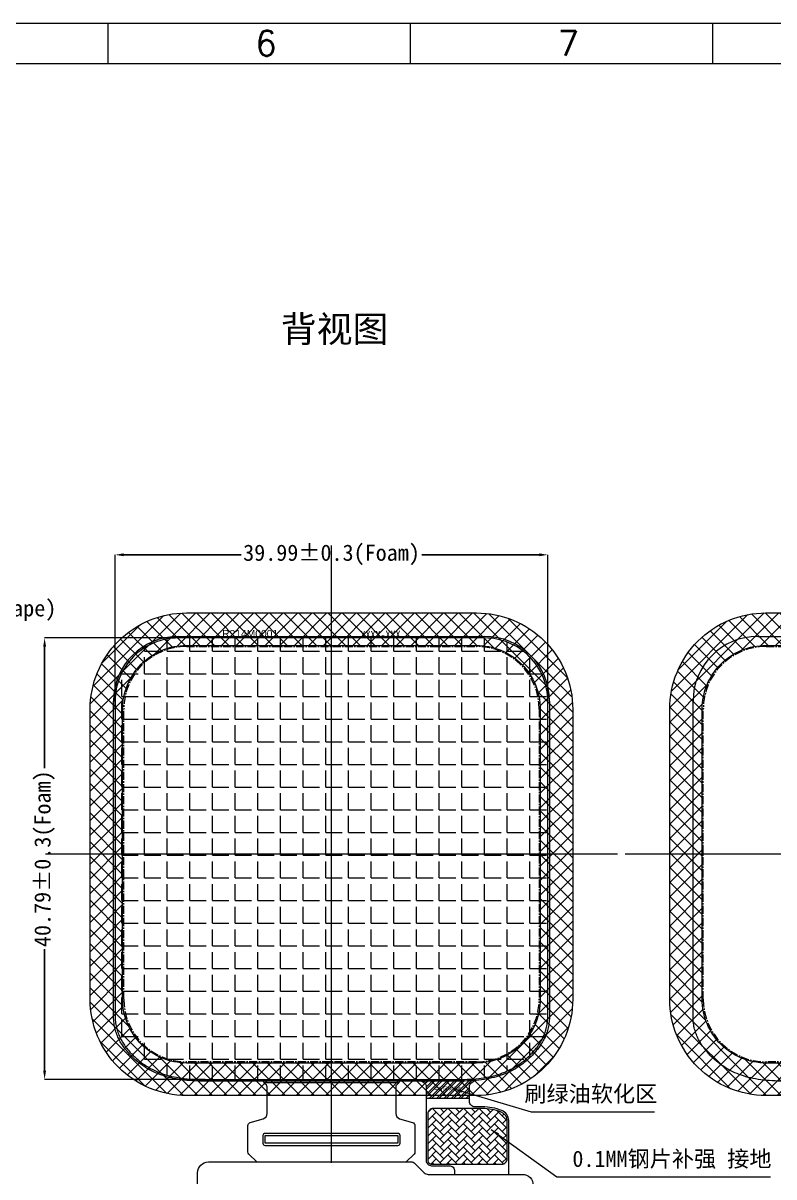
# Model space of a CAD drawing. Header units: millimetres. Extents: x 1134 to 2594, y -9 to 655.
# Drawn here: x 2442.4 to 2511.7, y 548.6 to 655.2 of the extents above; entities that cross this region are included whole.
import ezdxf
from ezdxf.lldxf.tags import DXFTag

# ---------------------------------------------------------------- set-up
doc = ezdxf.new("R2010")
doc.units = ezdxf.units.MM
doc.linetypes.add('CENTER2', pattern=[1.125, 0.75, -0.125, 0.125, -0.125])
doc.layers.get('0').update_dxf_attribs({"lineweight": 5})
doc.layers.get('Defpoints').update_dxf_attribs({"lineweight": 5})
for name, color, linetype, lineweight in [('COF', 4, 'Continuous', 5), ('CoverLens', 6, 'Continuous', 5), ('CoverLens Ink', 252, 'Continuous', 5), ('DIM', 3, 'Continuous', 5), ('Encap', 210, 'Continuous', 5), ('ITO', 2, 'Continuous', 5), ('Main-FPC', 2, 'Continuous', 5), ('MFPC', 50, 'Continuous', 5), ('TAPE-Form', 32, 'Continuous', 5), ('TFPC', 50, 'Continuous', 5), ('图框', 7, 'Continuous', 5)]:
    doc.layers.add(name, color=color, linetype=linetype, lineweight=lineweight)
doc.styles.add('RD', font='ROMAND.shx', dxfattribs={"width": 0.8})
doc.styles.add('REX', font='')
doc.styles.get("Standard").update_dxf_attribs({"font": 'txt', "bigfont": 'gbcbig.shx'})
doc.styles.add('宋体', font='')
doc.styles.add('黑体', font='simhei.ttf')
doc.styles.get('REX').set_extended_font_data('STXihei')
doc.styles.get('宋体').set_extended_font_data('SimSun')
tags = doc.linetypes.add('CENTER', pattern=[0.6, 0.375, -0.075, 0.075, -0.075]).pattern_tags.tags
tags[10:11] = [DXFTag(74, 4), DXFTag(75, 0), DXFTag(340, '0'), DXFTag(46, 1.0), DXFTag(50, 0.0), DXFTag(44, 0.0), DXFTag(45, 0.0)]
tags[8:9] = [DXFTag(74, 4), DXFTag(75, 0), DXFTag(340, '0'), DXFTag(46, 1.0), DXFTag(50, 0.0), DXFTag(44, 0.0), DXFTag(45, 0.0)]
tags[6:7] = [DXFTag(74, 4), DXFTag(75, 0), DXFTag(340, '0'), DXFTag(46, 1.0), DXFTag(50, 0.0), DXFTag(44, 0.0), DXFTag(45, 0.0)]
tags[4:5] = [DXFTag(74, 4), DXFTag(75, 0), DXFTag(340, '0'), DXFTag(46, 1.0), DXFTag(50, 0.0), DXFTag(44, 0.0), DXFTag(45, 0.0)]
doc.dimstyles.new('DIM', dxfattribs={"dimtxt": 0.8, "dimasz": 0.8, "dimexe": 0, "dimexo": 0.5, "dimgap": 0.11, "dimtad": 0, "dimzin": 1, "dimdsep": 46, "dimtxsty": 'RD', "dimcen": 0, "dimclrd": 256, "dimclre": 256, "dimclrt": 256, "dimadec": 0, "dimazin": 0, "dimtm": 1e-09, "dimtfac": 1, "dimtofl": 0, "dimtmove": 0, "dimatfit": 3, "dimfxl": 1, "dimlwe": -1, "dimarcsym": 0})
doc.dimstyles.new('REX', dxfattribs={"dimtxt": 1.5, "dimasz": 0.8, "dimexe": 0, "dimexo": 0.5, "dimgap": 0.11, "dimtad": 0, "dimzin": 1, "dimdsep": 46, "dimtxsty": 'REX', "dimcen": 0, "dimclrd": 256, "dimclre": 256, "dimclrt": 256, "dimadec": 0, "dimazin": 0, "dimtm": 1e-09, "dimtfac": 1, "dimtofl": 0, "dimtmove": 0, "dimatfit": 3, "dimfxl": 1, "dimlwd": 5, "dimlwe": -1, "dimarcsym": 0})

# ---------------------------------------------------------------- blocks, each defined once
blk = doc.blocks.new('R214MAK-001-PNL-V01-C')
at = {"layer": 'Encap', "color": 1, "linetype": 'CENTER2', "lineweight": 5}
for p, q in [((-62.16, 65.15), (-35.37, 65.15)), ((-67.96, 32.56), (-67.96, 59.35)), ((-29.57, 59.35), (-29.57, 32.56)), ((-35.37, 26.76), (-62.16, 26.76))]:
    blk.add_line(p, q, dxfattribs=at)
for centre, start, end in [((-62.16, 59.35), 90, 180), ((-35.37, 59.35), 0, 90), ((-62.16, 32.56), 180, 270), ((-35.37, 32.56), 270, 0)]:
    blk.add_arc(centre, 5.8, start, end, dxfattribs=at)
at = {"layer": 'ITO', "color": 1, "linetype": 'CENTER', "lineweight": 5}
for p, q in [((-48.77, 17.44), (-48.77, 74.47)), ((-22.34, 45.96), (-75.19, 45.96))]:
    blk.add_line(p, q, dxfattribs=at)
at = {"layer": 'ITO', "lineweight": 5}
for p, q in [((-62.91, 66.08), (-34.62, 66.08)), ((-68.91, 31.06), (-68.91, 60.08)), ((-28.62, 60.08), (-28.62, 31.06)), ((-68.91, 30.91), (-68.91, 31.06)), ((-28.62, 31.06), (-28.62, 30.91)), ((-68.9, 30.76), (-68.91, 30.91)), ((-68.89, 30.61), (-68.9, 30.76)), ((-68.88, 30.47), (-68.89, 30.61)), ((-68.86, 30.33), (-68.88, 30.47)), ((-68.84, 30.19), (-68.86, 30.33)), ((-68.82, 30.06), (-68.84, 30.19)), ((-68.79, 29.92), (-68.82, 30.06)), ((-68.76, 29.79), (-68.79, 29.92)), ((-28.75, 29.92), (-28.78, 29.79)), ((-28.72, 30.06), (-28.75, 29.92)), ((-28.69, 30.19), (-28.72, 30.06)), ((-28.67, 30.33), (-28.69, 30.19)), ((-28.65, 30.47), (-28.67, 30.33)), ((-28.64, 30.61), (-28.65, 30.47)), ((-28.63, 30.76), (-28.64, 30.61)), ((-28.62, 30.91), (-28.63, 30.76)), ((-68.72, 29.67), (-68.76, 29.79)), ((-68.68, 29.54), (-68.72, 29.67)), ((-68.64, 29.42), (-68.68, 29.54)), ((-68.6, 29.3), (-68.64, 29.42)), ((-68.55, 29.18), (-68.6, 29.3)), ((-68.5, 29.06), (-68.55, 29.18)), ((-68.45, 28.95), (-68.5, 29.06)), ((-68.39, 28.84), (-68.45, 28.95)), ((-68.34, 28.73), (-68.39, 28.84)), ((-29.14, 28.84), (-29.2, 28.73)), ((-29.09, 28.95), (-29.14, 28.84)), ((-29.03, 29.06), (-29.09, 28.95)), ((-28.98, 29.18), (-29.03, 29.06)), ((-28.94, 29.3), (-28.98, 29.18)), ((-28.89, 29.42), (-28.94, 29.3)), ((-28.85, 29.54), (-28.89, 29.42)), ((-28.81, 29.67), (-28.85, 29.54)), ((-28.78, 29.79), (-28.81, 29.67)), ((-68.28, 28.62), (-68.34, 28.73)), ((-68.22, 28.51), (-68.28, 28.62)), ((-68.15, 28.41), (-68.22, 28.51)), ((-68.08, 28.31), (-68.15, 28.41)), ((-68.02, 28.21), (-68.08, 28.31)), ((-67.95, 28.11), (-68.02, 28.21)), ((-67.88, 28.01), (-67.95, 28.11)), ((-67.8, 27.92), (-67.88, 28.01)), ((-67.73, 27.83), (-67.8, 27.92)), ((-67.65, 27.74), (-67.73, 27.83)), ((-67.57, 27.65), (-67.65, 27.74)), ((-29.88, 27.74), (-29.96, 27.65)), ((-29.81, 27.83), (-29.88, 27.74)), ((-29.73, 27.92), (-29.81, 27.83)), ((-29.66, 28.01), (-29.73, 27.92)), ((-29.59, 28.11), (-29.66, 28.01)), ((-29.52, 28.21), (-29.59, 28.11)), ((-29.45, 28.31), (-29.52, 28.21)), ((-29.38, 28.41), (-29.45, 28.31)), ((-29.32, 28.51), (-29.38, 28.41)), ((-29.26, 28.62), (-29.32, 28.51)), ((-29.2, 28.73), (-29.26, 28.62)), ((-67.5, 27.56), (-67.57, 27.65)), ((-67.42, 27.47), (-67.5, 27.56)), ((-67.34, 27.39), (-67.42, 27.47)), ((-67.19, 27.24), (-67.34, 27.39)), ((-67.05, 27.1), (-67.19, 27.24)), ((-66.9, 26.96), (-67.05, 27.1)), ((-66.75, 26.83), (-66.9, 26.96)), ((-66.59, 26.71), (-66.75, 26.83)), ((-66.43, 26.58), (-66.59, 26.71)), ((-30.95, 26.71), (-31.1, 26.58)), ((-30.79, 26.83), (-30.95, 26.71)), ((-30.64, 26.96), (-30.79, 26.83)), ((-30.49, 27.1), (-30.64, 26.96)), ((-30.34, 27.24), (-30.49, 27.1)), ((-30.2, 27.39), (-30.34, 27.24)), ((-30.12, 27.47), (-30.2, 27.39)), ((-30.04, 27.56), (-30.12, 27.47)), ((-29.96, 27.65), (-30.04, 27.56)), ((-66.27, 26.46), (-66.43, 26.58)), ((-66.1, 26.35), (-66.27, 26.46)), ((-65.94, 26.24), (-66.1, 26.35)), ((-65.76, 26.13), (-65.94, 26.24)), ((-65.59, 26.03), (-65.76, 26.13)), ((-65.4, 25.94), (-65.59, 26.03)), ((-65.22, 25.85), (-65.4, 25.94)), ((-65.03, 25.76), (-65.22, 25.85)), ((-64.84, 25.68), (-65.03, 25.76)), ((-64.64, 25.6), (-64.84, 25.68)), ((-64.53, 25.56), (-64.64, 25.6)), ((-32.9, 25.6), (-33.01, 25.56)), ((-32.7, 25.68), (-32.9, 25.6)), ((-32.51, 25.76), (-32.7, 25.68)), ((-32.32, 25.85), (-32.51, 25.76)), ((-32.13, 25.94), (-32.32, 25.85)), ((-31.95, 26.03), (-32.13, 25.94)), ((-31.77, 26.13), (-31.95, 26.03)), ((-31.6, 26.24), (-31.77, 26.13)), ((-31.43, 26.35), (-31.6, 26.24)), ((-31.27, 26.46), (-31.43, 26.35)), ((-31.1, 26.58), (-31.27, 26.46)), ((-64.44, 25.53), (-64.53, 25.56)), ((-64.23, 25.46), (-64.44, 25.53)), ((-64.02, 25.39), (-64.23, 25.46)), ((-63.8, 25.33), (-64.02, 25.39)), ((-63.58, 25.28), (-63.8, 25.33)), ((-33.1, 25.53), (-33.31, 25.46)), ((-33.01, 25.56), (-33.1, 25.53))]:
    blk.add_line(p, q, dxfattribs=at)
at = {"layer": 'ITO', "linetype": 'ByBlock', "lineweight": 5}
for p, q in [((-63.35, 25.23), (-63.58, 25.28)), ((-63.12, 25.18), (-63.35, 25.23)), ((-62.88, 25.14), (-63.12, 25.18)), ((-62.63, 25.11), (-62.88, 25.14)), ((-62.38, 25.08), (-62.63, 25.11)), ((-62.13, 25.05), (-62.38, 25.08)), ((-61.87, 25.03), (-62.13, 25.05)), ((-61.6, 25.01), (-61.87, 25.03)), ((-61.33, 25), (-61.6, 25.01)), ((-61.05, 24.99), (-61.33, 25)), ((-60.76, 24.99), (-61.05, 24.99)), ((-36.77, 24.99), (-60.76, 24.99)), ((-36.49, 24.99), (-36.77, 24.99)), ((-36.21, 25), (-36.49, 24.99)), ((-35.93, 25.01), (-36.21, 25)), ((-35.67, 25.03), (-35.93, 25.01)), ((-35.41, 25.05), (-35.67, 25.03)), ((-35.15, 25.08), (-35.41, 25.05)), ((-34.9, 25.11), (-35.15, 25.08)), ((-34.66, 25.14), (-34.9, 25.11)), ((-34.42, 25.18), (-34.66, 25.14)), ((-34.19, 25.23), (-34.42, 25.18)), ((-33.96, 25.28), (-34.19, 25.23)), ((-33.74, 25.33), (-33.96, 25.28)), ((-33.52, 25.39), (-33.74, 25.33)), ((-33.31, 25.46), (-33.52, 25.39))]:
    blk.add_line(p, q, dxfattribs=at)
at = {"layer": 'ITO', "lineweight": 5}
for centre, start, end in [((-62.91, 60.08), 90, 180), ((-34.62, 60.08), 0, 90)]:
    blk.add_arc(centre, 6, start, end, dxfattribs=at)
blk = doc.blocks.new('*D13')
at = {"layer": 'Defpoints', "color": 0, "lineweight": 5, "transparency": 16777216}
for p in [(2421.91, 600.96), (2421.91, 598.43), (2422.06, 598.43)]:
    blk.add_point(p, dxfattribs=at)
at = {"layer": 'DIM', "lineweight": -2, "transparency": 16777216}
for p, q in [((2421.11, 600.96), (2420.31, 600.96)), ((2422.86, 600.96), (2423.66, 600.96))]:
    blk.add_line(p, q, dxfattribs=at)
at = {"layer": 'DIM', "transparency": 16777216}
for p, q in [((2421.91, 598.93), (2421.91, 600.96)), ((2422.06, 598.93), (2422.06, 600.96))]:
    blk.add_line(p, q, dxfattribs=at)
at = {"layer": 'DIM', "lineweight": 5, "transparency": 16777216}
for points in [[(2421.11, 601.09), (2421.11, 600.82), (2421.91, 600.96)], [(2422.86, 601.09), (2422.86, 600.82), (2422.06, 600.96)]]:
    blk.add_solid(points, dxfattribs=at)
at = {"layer": 'DIM', "lineweight": 5, "transparency": 16777216, "insert": (2434.72, 600.96), "char_height": 1.5, "attachment_point": 5, "style": 'REX'}
blk.add_mtext('\\A1;0.15±0.05(Foam Tape)', dxfattribs=at)
blk = doc.blocks.new('*D10')
at = {"layer": 'Defpoints', "color": 0, "lineweight": 5, "transparency": 16777216}
for p in [(2458.57, 598.43), (2444.35, 557.64), (2459.68, 557.64)]:
    blk.add_point(p, dxfattribs=at)
at = {"layer": 'DIM', "transparency": 16777216}
for p, q in [((2458.07, 598.43), (2444.35, 598.43)), ((2459.18, 557.64), (2444.35, 557.64))]:
    blk.add_line(p, q, dxfattribs=at)
at = {"layer": 'DIM', "lineweight": -2, "transparency": 16777216}
for p, q in [((2444.35, 597.63), (2444.35, 586.4)), ((2444.35, 558.44), (2444.35, 569.67))]:
    blk.add_line(p, q, dxfattribs=at)
at = {"layer": 'DIM', "lineweight": 5, "transparency": 16777216}
for points in [[(2444.22, 597.63), (2444.48, 597.63), (2444.35, 598.43)], [(2444.22, 558.44), (2444.48, 558.44), (2444.35, 557.64)]]:
    blk.add_solid(points, dxfattribs=at)
at = {"layer": 'DIM', "lineweight": 5, "transparency": 16777216, "insert": (2444.35, 578.03), "char_height": 1.5, "attachment_point": 5, "rotation": 90, "style": 'REX'}
blk.add_mtext('\\A1;40.79±0.3(Foam)', dxfattribs=at)
blk = doc.blocks.new('*D11')
at = {"layer": 'Defpoints', "color": 0, "lineweight": 5, "transparency": 16777216}
for p in [(2490.85, 606.11), (2450.86, 591.36), (2490.85, 590.25)]:
    blk.add_point(p, dxfattribs=at)
at = {"layer": 'DIM', "transparency": 16777216}
for p, q in [((2450.86, 591.86), (2450.86, 606.11)), ((2490.85, 590.75), (2490.85, 606.11))]:
    blk.add_line(p, q, dxfattribs=at)
at = {"layer": 'DIM', "lineweight": -2, "transparency": 16777216}
for p, q in [((2451.66, 606.11), (2462.5, 606.11)), ((2490.05, 606.11), (2479.21, 606.11))]:
    blk.add_line(p, q, dxfattribs=at)
at = {"layer": 'DIM', "lineweight": 5, "transparency": 16777216}
for points in [[(2451.66, 606.25), (2451.66, 605.98), (2450.86, 606.11)], [(2490.05, 606.25), (2490.05, 605.98), (2490.85, 606.11)]]:
    blk.add_solid(points, dxfattribs=at)
at = {"layer": 'DIM', "lineweight": 5, "transparency": 16777216, "insert": (2470.86, 606.11), "char_height": 1.5, "attachment_point": 5, "style": 'REX'}
blk.add_mtext('\\A1;39.99±0.3(Foam)', dxfattribs=at)
blk = doc.blocks.new('R214MAK-001-CVL-V01-C')
at = {"layer": 'CoverLens Ink', "lineweight": 5}
h = blk.add_hatch(dxfattribs=at)
h.set_pattern_fill('ANSI37', color=252, scale=0.3)
edge = h.paths.add_edge_path()
edge.add_arc((2173.52, 561.4), 8.9, 180, 270, ccw=False)
edge.add_line((2164.62, 561.4), (2164.62, 588.19))
edge.add_arc((2173.52, 588.19), 8.9, 90, 180, ccw=False)
edge.add_line((2173.52, 597.09), (2200.31, 597.09))
edge.add_arc((2200.31, 588.19), 8.9, 0, 90, ccw=False)
edge.add_line((2209.21, 588.19), (2209.21, 561.4))
edge.add_arc((2200.31, 561.4), 8.9, 270, 360, ccw=False)
edge.add_line((2200.31, 552.5), (2173.52, 552.5))
edge = h.paths.add_edge_path(flags=16)
edge.add_arc((2173.52, 561.4), 5.9, 180, 270, ccw=False)
edge.add_line((2167.62, 561.4), (2167.62, 588.19))
edge.add_arc((2173.52, 588.19), 5.9, 90, 180, ccw=False)
edge.add_line((2173.52, 594.09), (2200.31, 594.09))
edge.add_arc((2200.31, 588.19), 5.9, 0, 90, ccw=False)
edge.add_line((2206.21, 588.19), (2206.21, 561.4))
edge.add_arc((2200.31, 561.4), 5.9, 270, 360, ccw=False)
edge.add_line((2200.31, 555.5), (2173.52, 555.5))
at = {"color": 1, "linetype": 'CENTER', "lineweight": 5}
for p, q in [((2186.92, 572.3), (2186.92, 577.3)), ((2189.42, 574.8), (2184.42, 574.8))]:
    blk.add_line(p, q, dxfattribs=at)
at = {"layer": 'CoverLens', "linetype": 'Continuous'}
blk.add_lwpolyline([(2173.52, 552.5, -0.414214), (2164.62, 561.4), (2164.62, 588.19, -0.414214), (2173.52, 597.09), (2200.31, 597.09, -0.414214), (2209.21, 588.19), (2209.21, 561.4, -0.414214), (2200.31, 552.5)], format="xyb", close=True, dxfattribs=at)
at = {"layer": 'CoverLens', "color": 1}
blk.add_lwpolyline([(2173.52, 555.5, -0.414214), (2167.62, 561.4), (2167.62, 588.19, -0.414214), (2173.52, 594.09), (2200.31, 594.09, -0.414214), (2206.21, 588.19), (2206.21, 561.4, -0.414214), (2200.31, 555.5)], format="xyb", close=True, dxfattribs=at)
at = {"layer": 'DIM', "color": 7, "lineweight": 5, "style": '宋体'}
blk.add_text('XXXX-XXX', height=0.68, rotation=0.4479, dxfattribs=at).set_placement((2189.6, 594.74))
at = {"layer": 'DIM', "color": 7, "lineweight": 0, "insert": (2181.99, 594.83), "char_height": 0.68, "width": 4.8677, "attachment_point": 9, "rotation": 0.0659, "style": '宋体'}
blk.add_mtext('{\\fArial|b0|i0|c134|p34;R\\fArial|b0|i0|c186|p34;214\\fArial|b0|i0|c134|p34;M0\\fArial|b0|i0|c186|p34;001}', dxfattribs=at)
blk = doc.blocks.new('R214MAK-001-FOM-V01-A')
at = {"layer": 'TAPE-Form', "lineweight": 5}
h = blk.add_hatch(dxfattribs=at)
h.set_pattern_fill('ANGLE', color=256, scale=0.3)
h.set_pattern_definition([(0, (-966.2877, 0), (0, 2.0955), [1.524, -0.5715]), (90, (-966.2877, 0), (-2.0955, 1e-16), [1.524, -0.5715])])
edge = h.paths.add_edge_path()
edge.add_line((871.91, 558.2), (872, 558.16))
edge.add_line((872, 558.16), (872.2, 558.1))
edge.add_line((872.2, 558.1), (872.41, 558.03))
edge.add_line((872.41, 558.03), (872.62, 557.98))
edge.add_line((872.62, 557.98), (872.84, 557.92))
edge.add_line((872.84, 557.92), (873.07, 557.87))
edge.add_line((873.07, 557.87), (873.3, 557.83))
edge.add_line((873.3, 557.83), (873.53, 557.79))
edge.add_line((873.53, 557.79), (873.77, 557.75))
edge.add_line((873.77, 557.75), (874.02, 557.72))
edge.add_line((874.02, 557.72), (874.27, 557.7))
edge.add_line((874.27, 557.7), (874.53, 557.67))
edge.add_line((874.53, 557.67), (874.79, 557.66))
edge.add_line((874.79, 557.66), (875.06, 557.65))
edge.add_line((875.06, 557.65), (875.34, 557.64))
edge.add_line((875.34, 557.64), (875.62, 557.64))
edge.add_line((875.62, 557.64), (899.61, 557.64))
edge.add_line((899.61, 557.64), (899.9, 557.64))
edge.add_line((899.9, 557.64), (900.17, 557.65))
edge.add_line((900.17, 557.65), (900.44, 557.66))
edge.add_line((900.44, 557.66), (900.71, 557.67))
edge.add_line((900.71, 557.67), (900.96, 557.7))
edge.add_line((900.96, 557.7), (901.22, 557.72))
edge.add_line((901.22, 557.72), (901.46, 557.75))
edge.add_line((901.46, 557.75), (901.7, 557.79))
edge.add_line((901.7, 557.79), (901.94, 557.83))
edge.add_line((901.94, 557.83), (902.17, 557.87))
edge.add_line((902.17, 557.87), (902.39, 557.92))
edge.add_line((902.39, 557.92), (902.61, 557.98))
edge.add_line((902.61, 557.98), (902.82, 558.03))
edge.add_line((902.82, 558.03), (903.03, 558.1))
edge.add_line((903.03, 558.1), (903.24, 558.16))
edge.add_line((903.24, 558.16), (903.33, 558.2))
edge.add_line((903.33, 558.2), (903.43, 558.24))
edge.add_line((903.43, 558.24), (903.63, 558.31))
edge.add_line((903.63, 558.31), (903.82, 558.39))
edge.add_line((903.82, 558.39), (904, 558.48))
edge.add_line((904, 558.48), (904.19, 558.57))
edge.add_line((904.19, 558.57), (904.36, 558.66))
edge.add_line((904.36, 558.66), (904.54, 558.76))
edge.add_line((904.54, 558.76), (904.7, 558.86))
edge.add_line((904.7, 558.86), (904.87, 558.97))
edge.add_line((904.87, 558.97), (905.03, 559.08))
edge.add_line((905.03, 559.08), (905.19, 559.2))
edge.add_line((905.19, 559.2), (905.35, 559.32))
edge.add_line((905.35, 559.32), (905.5, 559.44))
edge.add_line((905.5, 559.44), (905.65, 559.57))
edge.add_line((905.65, 559.57), (905.79, 559.71))
edge.add_line((905.79, 559.71), (905.94, 559.84))
edge.add_line((905.94, 559.84), (906.08, 559.99))
edge.add_line((906.08, 559.99), (906.16, 560.07))
edge.add_line((906.16, 560.07), (906.23, 560.16))
edge.add_line((906.23, 560.16), (906.31, 560.24))
edge.add_line((906.31, 560.24), (906.39, 560.33))
edge.add_line((906.39, 560.33), (906.46, 560.42))
edge.add_line((906.46, 560.42), (906.53, 560.51))
edge.add_line((906.53, 560.51), (906.61, 560.6))
edge.add_line((906.61, 560.6), (906.68, 560.69))
edge.add_line((906.68, 560.69), (906.74, 560.79))
edge.add_line((906.74, 560.79), (906.81, 560.89))
edge.add_line((906.81, 560.89), (906.87, 560.99))
edge.add_line((906.87, 560.99), (906.94, 561.09))
edge.add_line((906.94, 561.09), (907, 561.19))
edge.add_line((907, 561.19), (907.05, 561.29))
edge.add_line((907.05, 561.29), (907.11, 561.4))
edge.add_line((907.11, 561.4), (907.16, 561.51))
edge.add_line((907.16, 561.51), (907.21, 561.62))
edge.add_line((907.21, 561.62), (907.26, 561.73))
edge.add_line((907.26, 561.73), (907.31, 561.85))
edge.add_line((907.31, 561.85), (907.35, 561.96))
edge.add_line((907.35, 561.96), (907.39, 562.08))
edge.add_line((907.39, 562.08), (907.43, 562.2))
edge.add_line((907.43, 562.2), (907.46, 562.33))
edge.add_line((907.46, 562.33), (907.49, 562.45))
edge.add_line((907.49, 562.45), (907.52, 562.58))
edge.add_line((907.52, 562.58), (907.54, 562.71))
edge.add_line((907.54, 562.71), (907.56, 562.85))
edge.add_line((907.56, 562.85), (907.58, 562.98))
edge.add_line((907.58, 562.98), (907.59, 563.12))
edge.add_line((907.59, 563.12), (907.6, 563.26))
edge.add_line((907.6, 563.26), (907.61, 563.41))
edge.add_line((907.61, 563.41), (907.61, 563.56))
edge.add_line((907.61, 563.56), (907.61, 592.58))
edge.add_arc((901.76, 592.58), 5.85, 0, 90)
edge.add_line((901.76, 598.43), (873.47, 598.43))
edge.add_arc((873.47, 592.58), 5.85, 90, 180)
edge.add_line((867.62, 592.58), (867.62, 563.56))
edge.add_line((867.62, 563.56), (867.62, 563.41))
edge.add_line((867.62, 563.41), (867.63, 563.26))
edge.add_line((867.63, 563.26), (867.64, 563.12))
edge.add_line((867.64, 563.12), (867.65, 562.98))
edge.add_line((867.65, 562.98), (867.67, 562.85))
edge.add_line((867.67, 562.85), (867.69, 562.71))
edge.add_line((867.69, 562.71), (867.72, 562.58))
edge.add_line((867.72, 562.58), (867.74, 562.45))
edge.add_line((867.74, 562.45), (867.77, 562.33))
edge.add_line((867.77, 562.33), (867.81, 562.2))
edge.add_line((867.81, 562.2), (867.84, 562.08))
edge.add_line((867.84, 562.08), (867.88, 561.96))
edge.add_line((867.88, 561.96), (867.93, 561.85))
edge.add_line((867.93, 561.85), (867.97, 561.73))
edge.add_line((867.97, 561.73), (868.02, 561.62))
edge.add_line((868.02, 561.62), (868.07, 561.51))
edge.add_line((868.07, 561.51), (868.13, 561.4))
edge.add_line((868.13, 561.4), (868.18, 561.29))
edge.add_line((868.18, 561.29), (868.24, 561.19))
edge.add_line((868.24, 561.19), (868.3, 561.09))
edge.add_line((868.3, 561.09), (868.36, 560.99))
edge.add_line((868.36, 560.99), (868.43, 560.89))
edge.add_line((868.43, 560.89), (868.49, 560.79))
edge.add_line((868.49, 560.79), (868.56, 560.69))
edge.add_line((868.56, 560.69), (868.63, 560.6))
edge.add_line((868.63, 560.6), (868.7, 560.51))
edge.add_line((868.7, 560.51), (868.77, 560.42))
edge.add_line((868.77, 560.42), (868.85, 560.33))
edge.add_line((868.85, 560.33), (868.92, 560.24))
edge.add_line((868.92, 560.24), (869, 560.16))
edge.add_line((869, 560.16), (869.08, 560.07))
edge.add_line((869.08, 560.07), (869.16, 559.99))
edge.add_line((869.16, 559.99), (869.3, 559.84))
edge.add_line((869.3, 559.84), (869.44, 559.71))
edge.add_line((869.44, 559.71), (869.59, 559.57))
edge.add_line((869.59, 559.57), (869.74, 559.44))
edge.add_line((869.74, 559.44), (869.89, 559.32))
edge.add_line((869.89, 559.32), (870.04, 559.2))
edge.add_line((870.04, 559.2), (870.2, 559.08))
edge.add_line((870.2, 559.08), (870.36, 558.97))
edge.add_line((870.36, 558.97), (870.53, 558.86))
edge.add_line((870.53, 558.86), (870.7, 558.76))
edge.add_line((870.7, 558.76), (870.87, 558.66))
edge.add_line((870.87, 558.66), (871.05, 558.57))
edge.add_line((871.05, 558.57), (871.23, 558.48))
edge.add_line((871.23, 558.48), (871.42, 558.39))
edge.add_line((871.42, 558.39), (871.61, 558.31))
edge.add_line((871.61, 558.31), (871.8, 558.24))
edge.add_line((871.8, 558.24), (871.91, 558.2))
at = {"color": 1, "linetype": 'CENTER', "lineweight": 5}
for p, q in [((887.62, 575.95), (887.62, 580.95)), ((890.12, 578.45), (885.12, 578.45))]:
    blk.add_line(p, q, dxfattribs=at)
at = {"layer": 'TAPE-Form', "lineweight": 5}
blk.add_lwpolyline([(871.91, 558.2), (872, 558.16), (872.2, 558.1), (872.41, 558.03), (872.62, 557.98), (872.84, 557.92), (873.07, 557.87), (873.3, 557.83), (873.53, 557.79), (873.77, 557.75), (874.02, 557.72), (874.27, 557.7), (874.53, 557.67), (874.79, 557.66), (875.06, 557.65), (875.34, 557.64), (875.62, 557.64), (899.61, 557.64), (899.9, 557.64), (900.17, 557.65), (900.44, 557.66), (900.71, 557.67), (900.96, 557.7), (901.22, 557.72), (901.46, 557.75), (901.7, 557.79), (901.94, 557.83), (902.17, 557.87), (902.39, 557.92), (902.61, 557.98), (902.82, 558.03), (903.03, 558.1), (903.24, 558.16), (903.33, 558.2), (903.43, 558.24), (903.63, 558.31), (903.82, 558.39), (904, 558.48), (904.19, 558.57), (904.36, 558.66), (904.54, 558.76), (904.7, 558.86), (904.87, 558.97), (905.03, 559.08), (905.19, 559.2), (905.35, 559.32), (905.5, 559.44), (905.65, 559.57), (905.79, 559.71), (905.94, 559.84), (906.08, 559.99), (906.16, 560.07), (906.23, 560.16), (906.31, 560.24), (906.39, 560.33), (906.46, 560.42), (906.53, 560.51), (906.61, 560.6), (906.68, 560.69), (906.74, 560.79), (906.81, 560.89), (906.87, 560.99), (906.94, 561.09), (907, 561.19), (907.05, 561.29), (907.11, 561.4), (907.16, 561.51), (907.21, 561.62), (907.26, 561.73), (907.31, 561.85), (907.35, 561.96), (907.39, 562.08), (907.43, 562.2), (907.46, 562.33), (907.49, 562.45), (907.52, 562.58), (907.54, 562.71), (907.56, 562.85), (907.58, 562.98), (907.59, 563.12), (907.6, 563.26), (907.61, 563.41), (907.61, 563.56), (907.61, 592.58, 0.414214), (901.76, 598.43), (873.47, 598.43, 0.414214), (867.62, 592.58), (867.62, 563.56), (867.62, 563.41), (867.63, 563.26), (867.64, 563.12), (867.65, 562.98), (867.67, 562.85), (867.69, 562.71), (867.72, 562.58), (867.74, 562.45), (867.77, 562.33), (867.81, 562.2), (867.84, 562.08), (867.88, 561.96), (867.93, 561.85), (867.97, 561.73), (868.02, 561.62), (868.07, 561.51), (868.13, 561.4), (868.18, 561.29), (868.24, 561.19), (868.3, 561.09), (868.36, 560.99), (868.43, 560.89), (868.49, 560.79), (868.56, 560.69), (868.63, 560.6), (868.7, 560.51), (868.77, 560.42), (868.85, 560.33), (868.92, 560.24), (869, 560.16), (869.08, 560.07), (869.16, 559.99), (869.3, 559.84), (869.44, 559.71), (869.59, 559.57), (869.74, 559.44), (869.89, 559.32), (870.04, 559.2), (870.2, 559.08), (870.36, 558.97), (870.53, 558.86), (870.7, 558.76), (870.87, 558.66), (871.05, 558.57), (871.23, 558.48), (871.42, 558.39), (871.61, 558.31), (871.8, 558.24), (871.91, 558.2)], format="xyb", dxfattribs=at)

msp = doc.modelspace()

# ---------------------------------------------------------------- hatches: boundary and pattern name
at = {"layer": 'Main-FPC', "lineweight": 5}
h = msp.add_hatch(dxfattribs=at)
h.set_pattern_fill('AR-HBONE', color=4, scale=0.005, angle=180)
h.set_pattern_definition([(225, (616.9519, 0), (-9e-17, -0.71842049), [1.524, -0.508]), (315, (616.5927, -0.3592), (-2e-16, -0.71842049), [1.524, -0.508])])
edge = h.paths.add_edge_path()
edge.add_line((2484.804, 554.956), (2480.257, 554.956))
edge.add_arc((2480.257, 554.456), 0.5, 90, 180)
edge.add_line((2479.757, 554.456), (2479.757, 550.161))
edge.add_arc((2480.107, 550.161), 0.35, 180, 270)
edge.add_line((2480.107, 549.811), (2486.588, 549.811))
edge.add_arc((2486.588, 550.311), 0.5, 270, 360)
edge.add_line((2487.088, 550.311), (2487.088, 553.829))
edge.add_arc((2486.238, 553.829), 0.85, 360, 429.21922)
edge.add_arc((2484.723, 549.836), 5.121, 69.21922, 89.07442)
at = {"layer": 'TFPC', "lineweight": 5}
h = msp.add_hatch(dxfattribs=at)
h.set_pattern_fill('ANSI32', color=3, scale=0.05, angle=540)
h.set_pattern_definition([(225, (616.9519, 0), (0.3367596, -0.3367596), []), (225, (616.7274, 8e-17), (0.3367596, -0.3367596), [])])
h.paths.add_polyline_path([(2480.227, 556.438), (2482.966, 556.438), (2482.966, 557.019), (2480.227, 557.019)], flags=24)
edge = h.paths.add_edge_path()
edge.add_line((2484.072, 557.534), (2483.957, 557.525))
edge.add_line((2483.957, 557.525), (2483.69, 557.508))
edge.add_line((2483.69, 557.508), (2483.417, 557.496))
edge.add_line((2483.417, 557.496), (2483.138, 557.488))
edge.add_line((2483.138, 557.488), (2482.852, 557.486))
edge.add_line((2482.852, 557.486), (2479.212, 557.486))
edge.add_line((2479.212, 557.486), (2479.391, 557.363))
edge.add_arc((2479.107, 556.951), 0.5, 0, 55.4568, ccw=False)
edge.add_line((2479.607, 556.951), (2479.607, 555.893))
edge.add_line((2479.607, 555.893), (2483.607, 555.893))
edge.add_line((2483.607, 555.893), (2483.607, 556.951))
edge.add_arc((2484.107, 556.951), 0.5, 124.5432, 180, ccw=False)
edge.add_line((2483.824, 557.363), (2484.072, 557.534))

# ---------------------------------------------------------------- linework, layer by layer
at = {"layer": 'COF'}
for points in [[(2463.949, 550.017), (2463.23, 550.736, -0.1989124), (2463.142, 550.948), (2463.142, 553.367, -0.3334174), (2463.358, 553.655), (2464.557, 554.004, 0.3334174), (2464.917, 554.484), (2464.917, 556.964, 0.2264847), (2464.843, 557.12), (2464.681, 557.25, -0.2264847), (2464.607, 557.406), (2464.607, 557.486)], [(2477.107, 557.486), (2477.107, 557.406, -0.2264847), (2477.033, 557.25), (2476.871, 557.12, 0.2264847), (2476.797, 556.964), (2476.797, 554.484, 0.3334174), (2477.157, 554.004), (2478.356, 553.655, -0.3334174), (2478.572, 553.367), (2478.572, 550.948, -0.1989124), (2478.484, 550.736), (2477.765, 550.017)]]:
    msp.add_lwpolyline(points, format="xyb", dxfattribs=at)
at = {"layer": 'COF', "color": 6}
msp.add_lwpolyline([(2464.611, 557.366), (2477.103, 557.366)], dxfattribs=at)
msp.add_lwpolyline([(2464.72, 552.654, 0.4142136), (2464.52, 552.454), (2464.52, 551.741, 0.4142136), (2464.72, 551.541), (2476.994, 551.541, 0.4142136), (2477.194, 551.741), (2477.194, 552.454, 0.4142136), (2476.994, 552.654)], format="xyb", close=True, dxfattribs=at)
at = {"layer": 'COF', "color": 1}
msp.add_lwpolyline([(2476.994, 552.454), (2476.994, 551.741), (2464.72, 551.741), (2464.72, 552.454)], close=True, dxfattribs=at)
at = {"layer": 'Main-FPC', "color": 4, "lineweight": 5}
msp.add_lwpolyline([(2484.804, 554.956), (2480.257, 554.956, 0.4142136), (2479.757, 554.456), (2479.757, 550.161, 0.4142136), (2480.107, 549.811), (2486.588, 549.811, 0.4142136), (2487.088, 550.311), (2487.088, 553.829, 0.3115573), (2486.539, 554.624, 0.0868521), (2484.805, 554.956)], format="xyb", dxfattribs=at)
at = {"layer": 'MFPC', "color": 1}
msp.add_lwpolyline([(2458.489, 533.117), (2458.489, 549.017, -0.4142136), (2459.489, 550.017), (2478.212, 550.017, -0.1989124), (2478.565, 549.87), (2479.428, 549.007, 0.1989124), (2479.782, 548.861), (2488.497, 548.861, -0.4142136), (2489.497, 547.861)], format="xyb", dxfattribs=at)
at = {"layer": 'TFPC', "color": 3, "lineweight": 5}
msp.add_line((2479.607, 555.893), (2483.607, 555.893), dxfattribs=at)
at = {"layer": 'TFPC', "color": 1}
for points in [[(2479.212, 557.486), (2479.391, 557.363, -0.246812), (2479.607, 556.951), (2479.607, 550.161, 0.4142136), (2480.107, 549.661), (2481.738, 549.661, -0.4142136), (2482.238, 549.161), (2482.238, 548.861)], [(2484.804, 555.106), (2484.107, 555.106, -0.4142136), (2483.607, 555.606), (2483.607, 556.951, -0.246812), (2483.824, 557.363), (2484.072, 557.534)], [(2487.238, 548.861), (2487.238, 553.829, 0.3115573), (2486.593, 554.764, 0.0868521), (2484.808, 555.106)]]:
    msp.add_lwpolyline(points, format="xyb", dxfattribs=at)
at = {"layer": '图框', "color": 7, "linetype": 'ByBlock', "lineweight": 5, "ltscale": 0.55}
for p, q in [((2450.236, 651.521), (2450.236, 655.246)), ((2478.167, 651.521), (2478.167, 655.246)), ((2506.097, 651.521), (2506.097, 655.246)), ((2310.585, 651.521), (2589.888, 651.521))]:
    msp.add_line(p, q, dxfattribs=at)
msp.add_lwpolyline([(2306.861, 655.246), (2593.612, 655.246), (2593.612, 452.257), (2306.861, 452.257)], close=True, dxfattribs=at)

# ---------------------------------------------------------------- block references
at = {"layer": 'DIM', "lineweight": 5}
for name, p in [('R214MAK-001-CVL-V01-C', (283.939, 3.653)), ('R214MAK-001-CVL-V01-C', (337.488, 3.653)), ('R214MAK-001-FOM-V01-A', (1583.24, 0))]:
    msp.add_blockref(name, p, dxfattribs=at)
at = {"layer": 'Encap', "lineweight": 5}
for p in [(2519.625, 532.496), (2573.173, 532.496)]:
    msp.add_blockref('R214MAK-001-PNL-V01-C', p, dxfattribs=at)

# ---------------------------------------------------------------- texts
at = {"layer": 'DIM', "color": 3, "char_height": 1.5, "attachment_point": 3, "style": '宋体'}
for s, insert, width in [('{\\fMicrosoft YaHei|b0|i0|c134|p34;\\C256;刷绿油软化区}', (2500.959, 557.061), 37.6385), ('\\P0.1MM钢片补强 接地', (2511.516, 553.554, 0), 24.87791)]:
    msp.add_mtext(s, dxfattribs=dict(at, insert=insert, width=width))
at = {"layer": 'TFPC', "color": 3, "lineweight": 5, "insert": (2482.852, 556.922), "char_height": 0.3, "width": 13.2474, "attachment_point": 3, "style": '黑体'}
msp.add_mtext('\\pt0,2.1,3;弯折区刷绿油', dxfattribs=at)
at = {"layer": '图框', "color": 7, "linetype": 'ByBlock', "lineweight": 5, "ltscale": 0.55, "char_height": 2.328, "width": 3.96258, "attachment_point": 1}
for s, insert in [('6', (2463.818, 654.544)), ('7', (2491.749, 654.544))]:
    msp.add_mtext(s, dxfattribs=dict(at, insert=insert))
at = {"layer": '图框', "color": 1, "lineweight": 5, "insert": (2466.17, 628.186), "char_height": 2.43019, "width": 22.62382, "attachment_point": 1}
msp.add_mtext('{\\fSimSun|b0|i0|c134|p2;背视图}', dxfattribs=at)

# ---------------------------------------------------------------- dimensions: what is measured, and where the dimension line sits
at = {"layer": 'DIM', "lineweight": 5}
dim = msp.add_linear_dim(base=(2490.852, 606.113), p1=(2450.862, 591.355), p2=(2490.852, 590.252), text='<>(Foam)', dimstyle='DIM', override={"dimtxt": 1.5, "dimgap": 0.11, "dimtxsty": 'REX', "dimtol": 1, "dimlim": 0, "dimtp": 0.3, "dimtm": 0.3, "dimtfac": 1, "dimtdec": 3, "dimfxl": 0.8, "dimtolj": 1, "dimarcsym": 1}, dxfattribs=at)
dim.commit()
dim.dimension.update_dxf_attribs({"geometry": '*D11', "text_midpoint": (2470.857, 606.113)})
dim = msp.add_linear_dim(base=(2421.914, 600.955), p1=(2422.064, 598.426), p2=(2421.914, 598.426), text='<>(Foam Tape)', dimstyle='DIM', override={"dimtxt": 1.5, "dimgap": 0.11, "dimtxsty": 'REX', "dimtol": 1, "dimlim": 0, "dimtp": 0.05, "dimtm": 0.05, "dimtfac": 1, "dimtdec": 3, "dimfxl": 0.8, "dimtolj": 1, "dimarcsym": 1}, dxfattribs=at)
dim.commit()
dim.dimension.update_dxf_attribs({"geometry": '*D13', "text_midpoint": (2434.724, 600.955), "dimtype": 160})
dim = msp.add_linear_dim(base=(2444.35, 557.636), p1=(2458.573, 598.426), p2=(2459.676, 557.636), angle=90, text='<>(Foam)', dimstyle='DIM', override={"dimtxt": 1.5, "dimtxsty": 'REX', "dimtol": 1, "dimtp": 0.3, "dimtm": 0.3, "dimtdec": 3, "dimfxl": 0.8, "dimtolj": 1, "dimarcsym": 1}, dxfattribs=at)
dim.commit()
dim.dimension.update_dxf_attribs({"geometry": '*D10', "text_midpoint": (2444.35, 578.031)})

# ---------------------------------------------------------------- leaders
for points, dimstyle, override in [([(2482.163, 556.757), (2489.324, 554.635), (2500.705, 554.635)], 'REX', {"dimgap": 0.11, "dimtad": 0}), ([(2485.607, 553.011), (2491.683, 548.646), (2511.427, 548.646)], 'DIM', {"dimgap": 0.11, "dimtad": 0, "dimfxl": 1.25, "dimlwd": 5, "dimlwe": 5, "dimarcsym": 1})]:
    msp.add_leader(points, dimstyle=dimstyle, override=override, dxfattribs=at)

doc.saveas('drawing.dxf')
